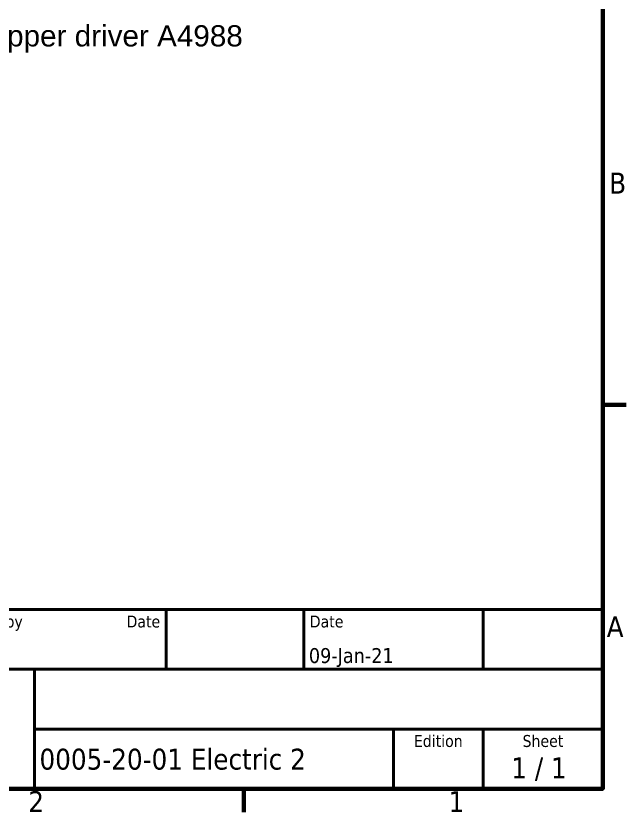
# Model space of a CAD drawing. Header units: millimetres. Extents: x 0 to 420, y 0 to 297.
# Drawn here: x 311.9 to 413.9, y 6.1 to 139.4 of the extents above; entities that cross this region are included whole.
import ezdxf
from ezdxf.enums import TextEntityAlignment as Align

# ---------------------------------------------------------------- set-up
doc = ezdxf.new("R2010")
doc.units = ezdxf.units.MM
for name, color, linetype, lineweight in [('Border (ISO)', 7, 'Continuous', 70), ('Symbol (ISO)', 7, 'Continuous', 25), ('Title (ISO)', 7, 'Continuous', 50)]:
    doc.layers.add(name, color=color, linetype=linetype, lineweight=lineweight)
doc.styles.add('Note Text (ISO)', font='tahoma.ttf')
doc.styles.add('Text Style39', font='tahoma.ttf')
doc.styles.add('Text Style41', font='tahoma.ttf')
doc.dimstyles.new('Default - Method 1b (ISO)$7', dxfattribs={"dimtxt": 3.5, "dimasz": 2.5, "dimexe": 3.175, "dimexo": 0, "dimgap": 0.762, "dimtad": 1, "dimtoh": 1, "dimrnd": 1e-08, "dimtxsty": 'Note Text (ISO)', "dimcen": 0.09, "dimdle": 10, "dimclrd": 256, "dimclre": 256, "dimclrt": 256, "dimazin": 2, "dimtfac": 1, "dimtmove": 0, "dimatfit": 3, "dimfxl": 1, "dimtolj": 1, "dimlwd": -1, "dimlwe": -1, "dimarcsym": 0})

# ---------------------------------------------------------------- blocks, each defined once
blk = doc.blocks.new('Borders Default Border')
at = {"layer": 'Border (ISO)'}
for p, q in [((410, 74.25), (413.9, 74.25)), ((350, 10), (350, 6.1))]:
    blk.add_line(p, q, dxfattribs=at)
at = {"layer": 'Border (ISO)', "flags": 128}
blk.add_lwpolyline([(10, 10), (10, 287), (410, 287), (410, 10), (10, 10)], dxfattribs=at)
at = {"layer": 'Border (ISO)', "char_height": 3.5, "attachment_point": 7, "style": 'Note Text (ISO)'}
for s, insert in [('B', (411.08, 109.63)), ('A', (410.66, 35.38)), ('2', (313.94, 6.1)), ('1', (384.21, 6.1))]:
    blk.add_mtext(s, dxfattribs=dict(at, insert=insert))
blk = doc.blocks.new('Title Blocks ISO')
at = {"layer": 'Title (ISO)'}
for p, q in [((270.07, 130), (100.07, 130)), ((100.07, 130), (100.07, 100)), ((132.07, 120), (132.07, 130)), ((157.07, 120), (157.07, 130)), ((197.07, 120), (197.07, 130)), ((220.07, 120), (220.07, 130)), ((250.07, 120), (250.07, 130)), ((270.07, 100), (270.07, 130)), ((100.07, 120), (270.07, 120)), ((175.07, 120), (175.07, 100)), ((270.07, 110), (175.07, 110)), ((235.07, 100), (235.07, 110)), ((250.07, 100), (250.07, 110)), ((100.07, 100), (270.07, 100))]:
    blk.add_line(p, q, dxfattribs=at)
at = {"layer": 'Title (ISO)', "style": 'Text Style41'}
for s, p in [('Designed by', (101.07, 129)), ('Checked by', (133.07, 129)), ('Approved by', (158.07, 129)), ('Date', (221.07, 129))]:
    blk.add_text(s, height=2, dxfattribs=at).set_placement(p, align=Align.TOP_LEFT)
blk.add_text('Date', height=2, dxfattribs=at).set_placement((196.07, 129), align=Align.TOP_RIGHT)
for s, p in [('Edition', (242.57, 109)), ('Sheet', (260.07, 109))]:
    blk.add_text(s, height=2, dxfattribs=at).set_placement(p, align=Align.TOP_CENTER)
at = {"layer": 'Title (ISO)', "style": 'Note Text (ISO)'}
blk.add_text('1 / 1 ', height=3.5, dxfattribs=at).set_placement((260.07, 103.5), align=Align.MIDDLE_CENTER)
at = {"layer": 'Title (ISO)', "style": 'Text Style39'}
for tag, p in [('CHECKED_BY', (133.07, 121)), ('ENG_APPROVED_BY', (158.07, 121))]:
    blk.add_attdef(tag, text='', height=2.5, dxfattribs=at).set_placement(p, align=Align.BOTTOM_LEFT)
blk.add_attdef('ENG_APPROVAL_DATE', text='', height=2.5, dxfattribs=at).set_placement((196.07, 121), align=Align.BOTTOM_RIGHT)
at = {"layer": 'Title (ISO)'}
for tag, p, height, style in [('AUTHOR_001', (100.92, 121.05), 2.5, 'Text Style39'), ('CREATION_DATE_001', (220.93, 121.05), 2.5, 'Text Style39'), ('COMPANY_001', (108.16, 108.63), 3.5, 'Note Text (ISO)'), ('PART_NUMBER_001', (175.88, 103.21), 3.5, 'Note Text (ISO)')]:
    blk.add_attdef(tag, p, '', height=height, dxfattribs=dict(at, style=style))
at = {"layer": 'Title (ISO)', "style": 'Note Text (ISO)'}
for tag, p in [('TITLE', (222.57, 115)), ('REVISION_NUMBER', (242.57, 103.5))]:
    blk.add_attdef(tag, text='', height=3.5, dxfattribs=at).set_placement(p, align=Align.MIDDLE_CENTER)

msp = doc.modelspace()

# ---------------------------------------------------------------- block references
msp.add_blockref('Borders Default Border', (0, 0))
msp.add_blockref('Title Blocks ISO', (139.93, -90)).add_auto_attribs({'PART_NUMBER_001': '0005-20-01 Electric 2', 'COMPANY_001': 'Electric connection diagram', 'AUTHOR_001': 'Iulian Bors', 'CREATION_DATE_001': '09-Jan-21'})

# ---------------------------------------------------------------- texts
at = {"layer": 'Symbol (ISO)', "insert": (302.95, 137.81), "char_height": 3.55, "width": 46.8562, "attachment_point": 1, "style": 'Note Text (ISO)'}
msp.add_mtext('\\fArial|b0|i0;\\H3.5500;Stepper driver A4988', dxfattribs=at)

# ---------------------------------------------------------------- leaders
at = {"layer": 'Symbol (ISO)', "annotation_type": 0, "has_hookline": 1, "hookline_direction": 0, "text_width": 46.43}
msp.add_leader([(271.61, 120.54), (300.45, 136.06), (302.19, 136.06)], dimstyle='Default - Method 1b (ISO)$7', override={"dimtad": 0}, dxfattribs=at)

doc.saveas('drawing.dxf')
